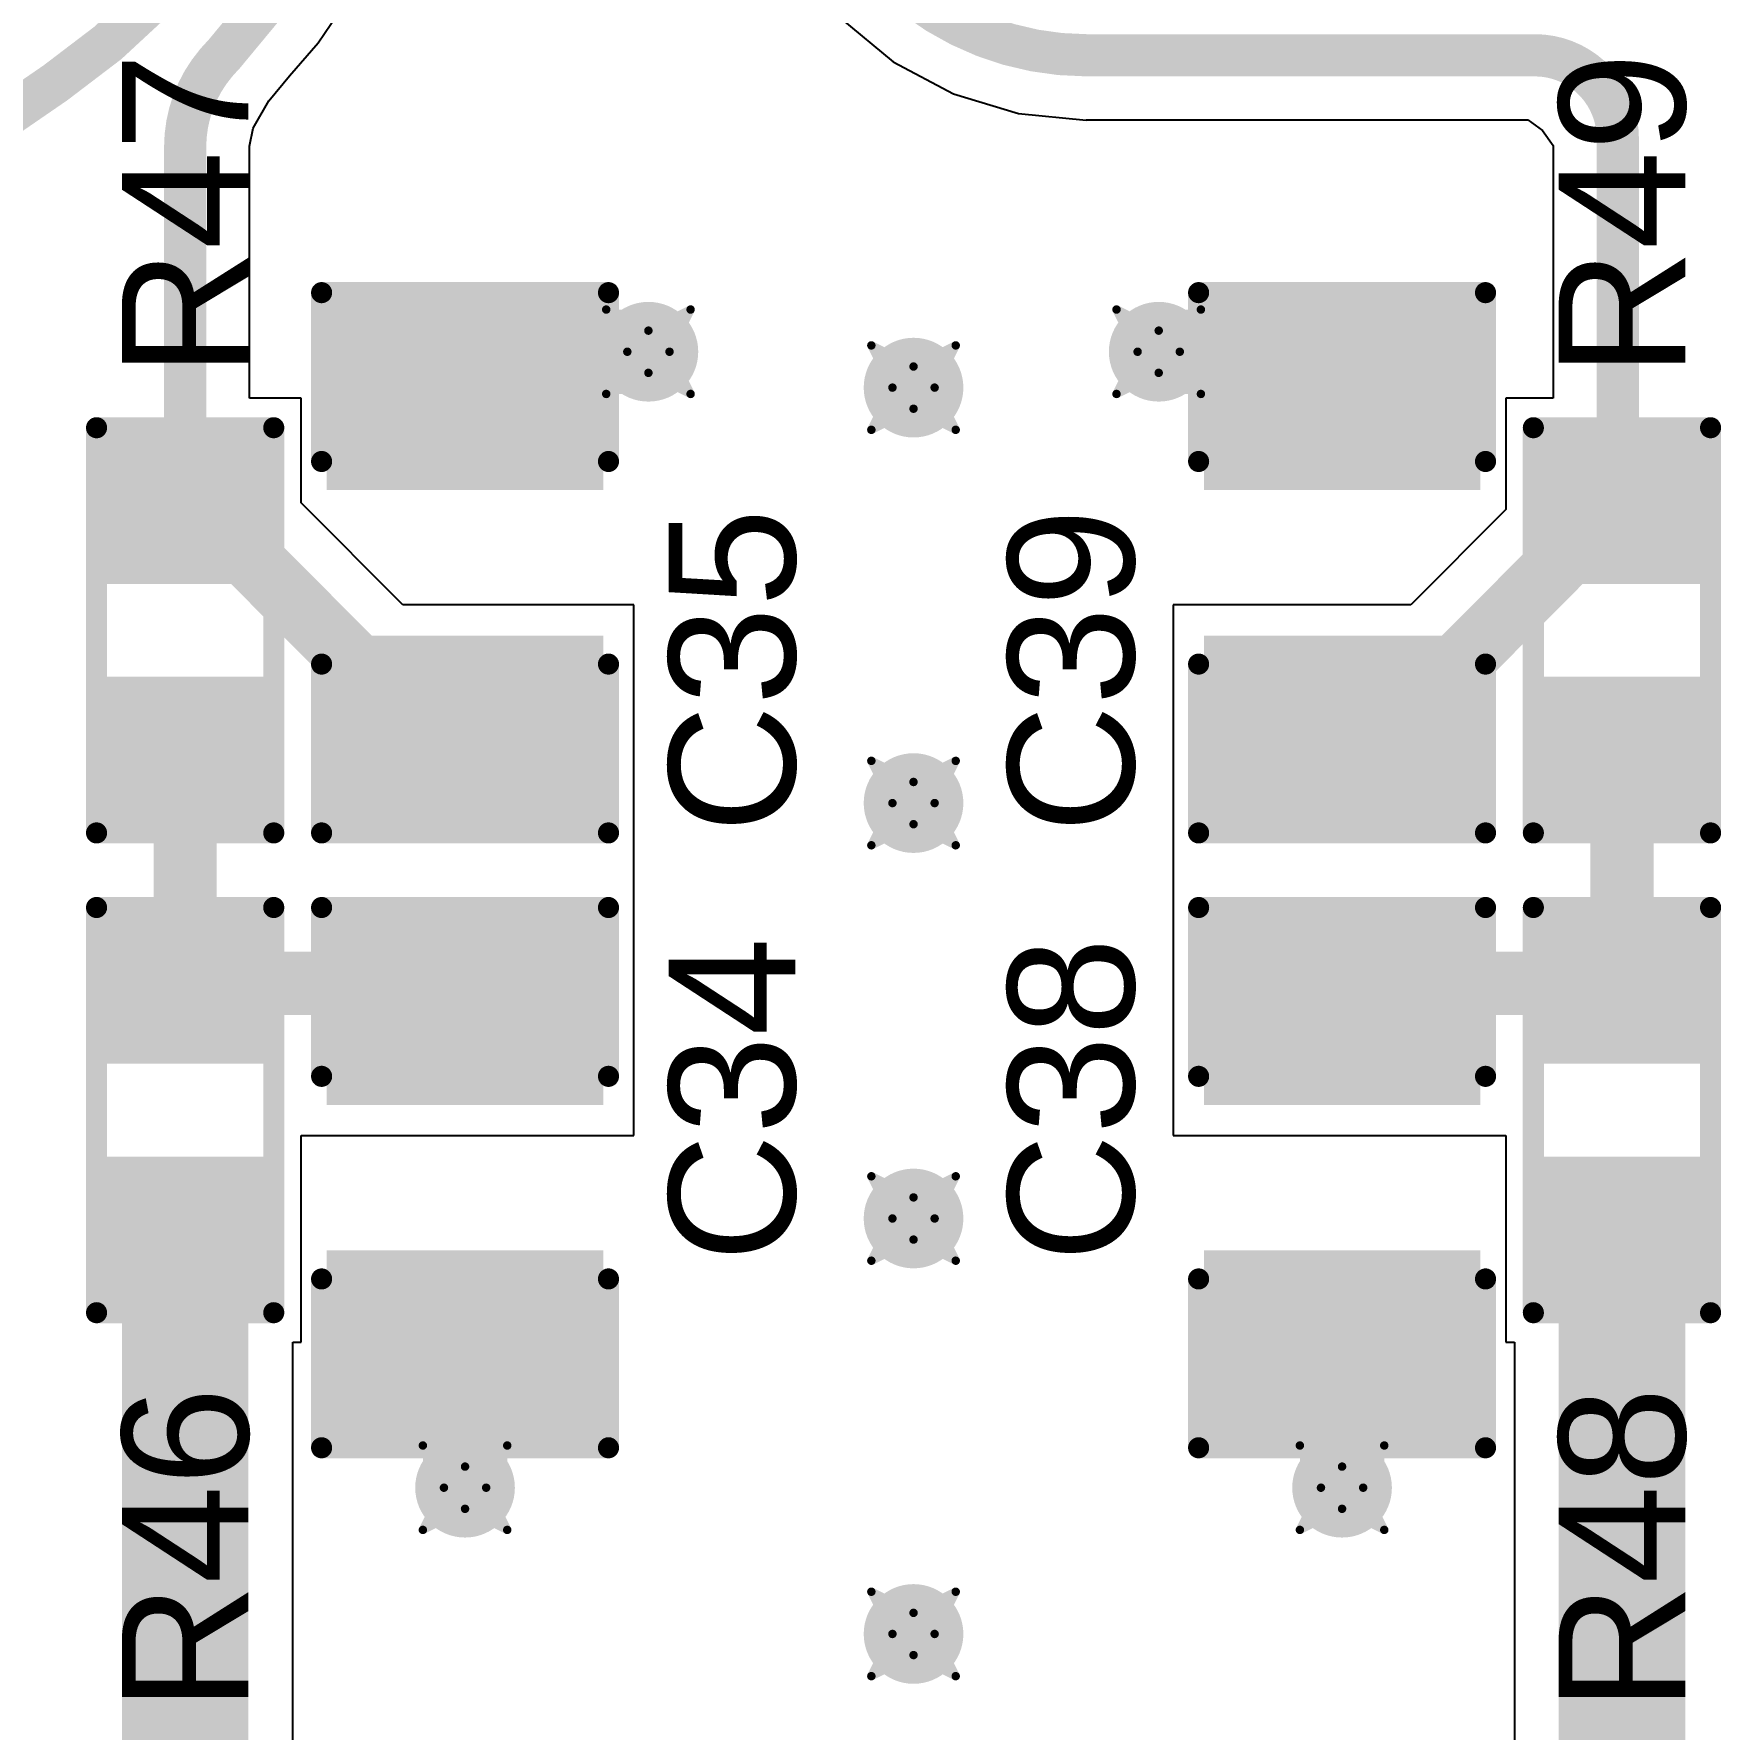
# Model space of a CAD drawing. Header units: inches. Extents: x -0.03 to 9.71, y 0.01 to 4.44.
# Drawn here: x 2.1592 to 2.5591, y 1.1192 to 1.5208 of the extents above; entities that cross this region are included whole.
import ezdxf

# ---------------------------------------------------------------- set-up
doc = ezdxf.new("R2010")
doc.units = ezdxf.units.IN
doc.header["$MEASUREMENT"] = 0
for name, color, linetype in [('Bottom Layer', 5, 'Continuous'), ('Drill Drawing', 1, 'Continuous'), ('Layer 1', 16, 'Continuous'), ('Layer 2', 76, 'Continuous'), ('Top Layer', 1, 'Continuous'), ('Top Overlay', 2, 'Continuous'), ('Top Paste', 8, 'Continuous'), ('Top Solder', 216, 'Continuous'), ('Via Holes', 16, 'Continuous')]:
    doc.layers.add(name, color=color, linetype=linetype)
doc.styles.add('Arial', font='', dxfattribs={"height": 0.2})
doc.styles.get('Arial').set_extended_font_data('Arial')

# ---------------------------------------------------------------- blocks, each defined once
blk = doc.blocks.new('R___0603_48')
at = {"layer": 'Top Layer'}
for points in [[(-0.015, 0.0175), (-0.015, -0.0175), (-0.045, -0.0175), (-0.045, 0.0175)], [(0.045, 0.0175), (0.045, -0.0175), (0.015, -0.0175), (0.015, 0.0175)]]:
    blk.add_hatch(color=1, dxfattribs=at).paths.add_polyline_path(points)
at = {"layer": 'Top Paste'}
for points in [[(-0.015, 0.0175), (-0.015, -0.0175), (-0.045, -0.0175), (-0.045, 0.0175)], [(0.045, 0.0175), (0.045, -0.0175), (0.015, -0.0175), (0.015, 0.0175)]]:
    blk.add_hatch(color=8, dxfattribs=at).paths.add_polyline_path(points)
at = {"layer": 'Top Solder'}
for points in [[(-0.011, 0.0215), (-0.011, -0.0215), (-0.049, -0.0215), (-0.049, 0.0215)], [(0.049, 0.0215), (0.049, -0.0215), (0.011, -0.0215), (0.011, 0.0215)]]:
    blk.add_hatch(color=216, dxfattribs=at).paths.add_polyline_path(points)
at = {"layer": 'Top Overlay', "const_width": 0.005}
for points in [[(-0.048, 0.021), (0.048, 0.021)], [(-0.048, 0.021), (-0.048, -0.021)], [(0.048, 0.021), (0.048, -0.021)], [(-0.048, -0.021), (0.048, -0.021)]]:
    blk.add_lwpolyline(points, dxfattribs=at)
at = {"layer": 'Top Overlay', "const_width": 0.0025}
for points in [[(-0.04925, 0.021, 1), (-0.04675, 0.021, 1)], [(-0.04925, 0.021, 1), (-0.04675, 0.021, 1)], [(0.04675, 0.021, 1), (0.04925, 0.021, 1)], [(0.04675, 0.021, 1), (0.04925, 0.021, 1)], [(-0.04925, -0.021, 1), (-0.04675, -0.021, 1)], [(-0.04925, -0.021, 1), (-0.04675, -0.021, 1)], [(0.04675, -0.021, 1), (0.04925, -0.021, 1)], [(0.04675, -0.021, 1), (0.04925, -0.021, 1)]]:
    blk.add_lwpolyline(points, format="xyb", close=True, dxfattribs=at)
blk = doc.blocks.new('R___0603_49')
at = {"layer": 'Top Layer'}
for points in [[(-0.015, 0.0175), (-0.015, -0.0175), (-0.045, -0.0175), (-0.045, 0.0175)], [(0.045, 0.0175), (0.045, -0.0175), (0.015, -0.0175), (0.015, 0.0175)]]:
    blk.add_hatch(color=1, dxfattribs=at).paths.add_polyline_path(points)
at = {"layer": 'Top Paste'}
for points in [[(-0.015, 0.0175), (-0.015, -0.0175), (-0.045, -0.0175), (-0.045, 0.0175)], [(0.045, 0.0175), (0.045, -0.0175), (0.015, -0.0175), (0.015, 0.0175)]]:
    blk.add_hatch(color=8, dxfattribs=at).paths.add_polyline_path(points)
at = {"layer": 'Top Solder'}
for points in [[(-0.011, 0.0215), (-0.011, -0.0215), (-0.049, -0.0215), (-0.049, 0.0215)], [(0.049, 0.0215), (0.049, -0.0215), (0.011, -0.0215), (0.011, 0.0215)]]:
    blk.add_hatch(color=216, dxfattribs=at).paths.add_polyline_path(points)
at = {"layer": 'Top Overlay', "const_width": 0.005}
for points in [[(-0.048, 0.021), (0.048, 0.021)], [(-0.048, 0.021), (-0.048, -0.021)], [(0.048, 0.021), (0.048, -0.021)], [(-0.048, -0.021), (0.048, -0.021)]]:
    blk.add_lwpolyline(points, dxfattribs=at)
at = {"layer": 'Top Overlay', "const_width": 0.0025}
for points in [[(-0.04925, 0.021, 1), (-0.04675, 0.021, 1)], [(-0.04925, 0.021, 1), (-0.04675, 0.021, 1)], [(0.04675, 0.021, 1), (0.04925, 0.021, 1)], [(0.04675, 0.021, 1), (0.04925, 0.021, 1)], [(-0.04925, -0.021, 1), (-0.04675, -0.021, 1)], [(-0.04925, -0.021, 1), (-0.04675, -0.021, 1)], [(0.04675, -0.021, 1), (0.04925, -0.021, 1)], [(0.04675, -0.021, 1), (0.04925, -0.021, 1)]]:
    blk.add_lwpolyline(points, format="xyb", close=True, dxfattribs=at)
blk = doc.blocks.new('R___0603_50')
at = {"layer": 'Top Layer'}
for points in [[(-0.015, 0.0175), (-0.015, -0.0175), (-0.045, -0.0175), (-0.045, 0.0175)], [(0.045, 0.0175), (0.045, -0.0175), (0.015, -0.0175), (0.015, 0.0175)]]:
    blk.add_hatch(color=1, dxfattribs=at).paths.add_polyline_path(points)
at = {"layer": 'Top Paste'}
for points in [[(-0.015, 0.0175), (-0.015, -0.0175), (-0.045, -0.0175), (-0.045, 0.0175)], [(0.045, 0.0175), (0.045, -0.0175), (0.015, -0.0175), (0.015, 0.0175)]]:
    blk.add_hatch(color=8, dxfattribs=at).paths.add_polyline_path(points)
at = {"layer": 'Top Solder'}
for points in [[(-0.011, 0.0215), (-0.011, -0.0215), (-0.049, -0.0215), (-0.049, 0.0215)], [(0.049, 0.0215), (0.049, -0.0215), (0.011, -0.0215), (0.011, 0.0215)]]:
    blk.add_hatch(color=216, dxfattribs=at).paths.add_polyline_path(points)
at = {"layer": 'Top Overlay', "const_width": 0.005}
for points in [[(-0.048, 0.021), (0.048, 0.021)], [(-0.048, 0.021), (-0.048, -0.021)], [(0.048, 0.021), (0.048, -0.021)], [(-0.048, -0.021), (0.048, -0.021)]]:
    blk.add_lwpolyline(points, dxfattribs=at)
at = {"layer": 'Top Overlay', "const_width": 0.0025}
for points in [[(-0.04925, 0.021, 1), (-0.04675, 0.021, 1)], [(-0.04925, 0.021, 1), (-0.04675, 0.021, 1)], [(0.04675, 0.021, 1), (0.04925, 0.021, 1)], [(0.04675, 0.021, 1), (0.04925, 0.021, 1)], [(-0.04925, -0.021, 1), (-0.04675, -0.021, 1)], [(-0.04925, -0.021, 1), (-0.04675, -0.021, 1)], [(0.04675, -0.021, 1), (0.04925, -0.021, 1)], [(0.04675, -0.021, 1), (0.04925, -0.021, 1)]]:
    blk.add_lwpolyline(points, format="xyb", close=True, dxfattribs=at)
blk = doc.blocks.new('R___0603_51')
at = {"layer": 'Top Layer'}
for points in [[(-0.015, 0.0175), (-0.015, -0.0175), (-0.045, -0.0175), (-0.045, 0.0175)], [(0.045, 0.0175), (0.045, -0.0175), (0.015, -0.0175), (0.015, 0.0175)]]:
    blk.add_hatch(color=1, dxfattribs=at).paths.add_polyline_path(points)
at = {"layer": 'Top Paste'}
for points in [[(-0.015, 0.0175), (-0.015, -0.0175), (-0.045, -0.0175), (-0.045, 0.0175)], [(0.045, 0.0175), (0.045, -0.0175), (0.015, -0.0175), (0.015, 0.0175)]]:
    blk.add_hatch(color=8, dxfattribs=at).paths.add_polyline_path(points)
at = {"layer": 'Top Solder'}
for points in [[(-0.011, 0.0215), (-0.011, -0.0215), (-0.049, -0.0215), (-0.049, 0.0215)], [(0.049, 0.0215), (0.049, -0.0215), (0.011, -0.0215), (0.011, 0.0215)]]:
    blk.add_hatch(color=216, dxfattribs=at).paths.add_polyline_path(points)
at = {"layer": 'Top Overlay', "const_width": 0.005}
for points in [[(-0.048, 0.021), (0.048, 0.021)], [(-0.048, 0.021), (-0.048, -0.021)], [(0.048, 0.021), (0.048, -0.021)], [(-0.048, -0.021), (0.048, -0.021)]]:
    blk.add_lwpolyline(points, dxfattribs=at)
at = {"layer": 'Top Overlay', "const_width": 0.0025}
for points in [[(-0.04925, 0.021, 1), (-0.04675, 0.021, 1)], [(-0.04925, 0.021, 1), (-0.04675, 0.021, 1)], [(0.04675, 0.021, 1), (0.04925, 0.021, 1)], [(0.04675, 0.021, 1), (0.04925, 0.021, 1)], [(-0.04925, -0.021, 1), (-0.04675, -0.021, 1)], [(-0.04925, -0.021, 1), (-0.04675, -0.021, 1)], [(0.04675, -0.021, 1), (0.04925, -0.021, 1)], [(0.04675, -0.021, 1), (0.04925, -0.021, 1)]]:
    blk.add_lwpolyline(points, format="xyb", close=True, dxfattribs=at)
blk = doc.blocks.new('C___0805_159')
at = {"layer": 'Top Layer'}
for points in [[(-0.06, 0.03), (-0.02, 0.03), (-0.02, -0.03), (-0.06, -0.03)], [(0.02, 0.03), (0.06, 0.03), (0.06, -0.03), (0.02, -0.03)]]:
    blk.add_hatch(color=1, dxfattribs=at).paths.add_polyline_path(points)
at = {"layer": 'Top Paste'}
for points in [[(-0.06, 0.03), (-0.02, 0.03), (-0.02, -0.03), (-0.06, -0.03)], [(0.02, 0.03), (0.06, 0.03), (0.06, -0.03), (0.02, -0.03)]]:
    blk.add_hatch(color=8, dxfattribs=at).paths.add_polyline_path(points)
at = {"layer": 'Top Solder'}
for points in [[(-0.06276, 0.03276), (-0.01724, 0.03276), (-0.01724, -0.03276), (-0.06276, -0.03276)], [(0.01724, 0.03276), (0.06276, 0.03276), (0.06276, -0.03276), (0.01724, -0.03276)]]:
    blk.add_hatch(color=216, dxfattribs=at).paths.add_polyline_path(points)
at = {"layer": 'Top Overlay', "const_width": 0.005}
for points in [[(-0.064, -0.034), (-0.064, 0.034)], [(-0.024, 0.034), (-0.064, 0.034)], [(0.064, 0.034), (0.024, 0.034)], [(0.064, -0.034), (0.064, 0.034)], [(-0.024, -0.034), (-0.064, -0.034)], [(0.064, -0.034), (0.024, -0.034)]]:
    blk.add_lwpolyline(points, dxfattribs=at)
at = {"layer": 'Top Overlay', "const_width": 0.0025}
for points in [[(-0.06525, 0.034, 1), (-0.06275, 0.034, 1)], [(-0.06525, 0.034, 1), (-0.06275, 0.034, 1)], [(-0.02525, 0.034, 1), (-0.02275, 0.034, 1)], [(0.02275, 0.034, 1), (0.02525, 0.034, 1)], [(0.06275, 0.034, 1), (0.06525, 0.034, 1)], [(0.06275, 0.034, 1), (0.06525, 0.034, 1)], [(-0.06525, -0.034, 1), (-0.06275, -0.034, 1)], [(-0.06525, -0.034, 1), (-0.06275, -0.034, 1)], [(-0.02525, -0.034, 1), (-0.02275, -0.034, 1)], [(0.02275, -0.034, 1), (0.02525, -0.034, 1)], [(0.06275, -0.034, 1), (0.06525, -0.034, 1)], [(0.06275, -0.034, 1), (0.06525, -0.034, 1)]]:
    blk.add_lwpolyline(points, format="xyb", close=True, dxfattribs=at)
blk = doc.blocks.new('C___0805_160')
at = {"layer": 'Top Layer'}
for points in [[(-0.06, 0.03), (-0.02, 0.03), (-0.02, -0.03), (-0.06, -0.03)], [(0.02, 0.03), (0.06, 0.03), (0.06, -0.03), (0.02, -0.03)]]:
    blk.add_hatch(color=1, dxfattribs=at).paths.add_polyline_path(points)
at = {"layer": 'Top Paste'}
for points in [[(-0.06, 0.03), (-0.02, 0.03), (-0.02, -0.03), (-0.06, -0.03)], [(0.02, 0.03), (0.06, 0.03), (0.06, -0.03), (0.02, -0.03)]]:
    blk.add_hatch(color=8, dxfattribs=at).paths.add_polyline_path(points)
at = {"layer": 'Top Solder'}
for points in [[(-0.06276, 0.03276), (-0.01724, 0.03276), (-0.01724, -0.03276), (-0.06276, -0.03276)], [(0.01724, 0.03276), (0.06276, 0.03276), (0.06276, -0.03276), (0.01724, -0.03276)]]:
    blk.add_hatch(color=216, dxfattribs=at).paths.add_polyline_path(points)
at = {"layer": 'Top Overlay', "const_width": 0.005}
for points in [[(-0.064, 0.034), (-0.064, -0.034)], [(-0.064, 0.034), (-0.024, 0.034)], [(0.024, 0.034), (0.064, 0.034)], [(0.064, 0.034), (0.064, -0.034)], [(-0.064, -0.034), (-0.024, -0.034)], [(0.024, -0.034), (0.064, -0.034)]]:
    blk.add_lwpolyline(points, dxfattribs=at)
at = {"layer": 'Top Overlay', "const_width": 0.0025}
for points in [[(-0.06525, 0.034, 1), (-0.06275, 0.034, 1)], [(-0.06525, 0.034, 1), (-0.06275, 0.034, 1)], [(-0.02525, 0.034, 1), (-0.02275, 0.034, 1)], [(0.02275, 0.034, 1), (0.02525, 0.034, 1)], [(0.06275, 0.034, 1), (0.06525, 0.034, 1)], [(0.06275, 0.034, 1), (0.06525, 0.034, 1)], [(-0.06525, -0.034, 1), (-0.06275, -0.034, 1)], [(-0.06525, -0.034, 1), (-0.06275, -0.034, 1)], [(-0.02525, -0.034, 1), (-0.02275, -0.034, 1)], [(0.02275, -0.034, 1), (0.02525, -0.034, 1)], [(0.06275, -0.034, 1), (0.06525, -0.034, 1)], [(0.06275, -0.034, 1), (0.06525, -0.034, 1)]]:
    blk.add_lwpolyline(points, format="xyb", close=True, dxfattribs=at)
blk = doc.blocks.new('C___0805_163')
at = {"layer": 'Top Layer'}
for points in [[(-0.06, 0.03), (-0.02, 0.03), (-0.02, -0.03), (-0.06, -0.03)], [(0.02, 0.03), (0.06, 0.03), (0.06, -0.03), (0.02, -0.03)]]:
    blk.add_hatch(color=1, dxfattribs=at).paths.add_polyline_path(points)
at = {"layer": 'Top Paste'}
for points in [[(-0.06, 0.03), (-0.02, 0.03), (-0.02, -0.03), (-0.06, -0.03)], [(0.02, 0.03), (0.06, 0.03), (0.06, -0.03), (0.02, -0.03)]]:
    blk.add_hatch(color=8, dxfattribs=at).paths.add_polyline_path(points)
at = {"layer": 'Top Solder'}
for points in [[(-0.06276, 0.03276), (-0.01724, 0.03276), (-0.01724, -0.03276), (-0.06276, -0.03276)], [(0.01724, 0.03276), (0.06276, 0.03276), (0.06276, -0.03276), (0.01724, -0.03276)]]:
    blk.add_hatch(color=216, dxfattribs=at).paths.add_polyline_path(points)
at = {"layer": 'Top Overlay', "const_width": 0.005}
for points in [[(-0.064, 0.034), (-0.064, -0.034)], [(-0.064, 0.034), (-0.024, 0.034)], [(0.024, 0.034), (0.064, 0.034)], [(0.064, 0.034), (0.064, -0.034)], [(-0.064, -0.034), (-0.024, -0.034)], [(0.024, -0.034), (0.064, -0.034)]]:
    blk.add_lwpolyline(points, dxfattribs=at)
at = {"layer": 'Top Overlay', "const_width": 0.0025}
for points in [[(-0.06525, 0.034, 1), (-0.06275, 0.034, 1)], [(-0.06525, 0.034, 1), (-0.06275, 0.034, 1)], [(-0.02525, 0.034, 1), (-0.02275, 0.034, 1)], [(0.02275, 0.034, 1), (0.02525, 0.034, 1)], [(0.06275, 0.034, 1), (0.06525, 0.034, 1)], [(0.06275, 0.034, 1), (0.06525, 0.034, 1)], [(-0.06525, -0.034, 1), (-0.06275, -0.034, 1)], [(-0.06525, -0.034, 1), (-0.06275, -0.034, 1)], [(-0.02525, -0.034, 1), (-0.02275, -0.034, 1)], [(0.02275, -0.034, 1), (0.02525, -0.034, 1)], [(0.06275, -0.034, 1), (0.06525, -0.034, 1)], [(0.06275, -0.034, 1), (0.06525, -0.034, 1)]]:
    blk.add_lwpolyline(points, format="xyb", close=True, dxfattribs=at)
blk = doc.blocks.new('C___0805_164')
at = {"layer": 'Top Layer'}
for points in [[(-0.06, 0.03), (-0.02, 0.03), (-0.02, -0.03), (-0.06, -0.03)], [(0.02, 0.03), (0.06, 0.03), (0.06, -0.03), (0.02, -0.03)]]:
    blk.add_hatch(color=1, dxfattribs=at).paths.add_polyline_path(points)
at = {"layer": 'Top Paste'}
for points in [[(-0.06, 0.03), (-0.02, 0.03), (-0.02, -0.03), (-0.06, -0.03)], [(0.02, 0.03), (0.06, 0.03), (0.06, -0.03), (0.02, -0.03)]]:
    blk.add_hatch(color=8, dxfattribs=at).paths.add_polyline_path(points)
at = {"layer": 'Top Solder'}
for points in [[(-0.06276, 0.03276), (-0.01724, 0.03276), (-0.01724, -0.03276), (-0.06276, -0.03276)], [(0.01724, 0.03276), (0.06276, 0.03276), (0.06276, -0.03276), (0.01724, -0.03276)]]:
    blk.add_hatch(color=216, dxfattribs=at).paths.add_polyline_path(points)
at = {"layer": 'Top Overlay', "const_width": 0.005}
for points in [[(-0.064, -0.034), (-0.064, 0.034)], [(-0.024, 0.034), (-0.064, 0.034)], [(0.064, 0.034), (0.024, 0.034)], [(0.064, -0.034), (0.064, 0.034)], [(-0.024, -0.034), (-0.064, -0.034)], [(0.064, -0.034), (0.024, -0.034)]]:
    blk.add_lwpolyline(points, dxfattribs=at)
at = {"layer": 'Top Overlay', "const_width": 0.0025}
for points in [[(-0.06525, 0.034, 1), (-0.06275, 0.034, 1)], [(-0.06525, 0.034, 1), (-0.06275, 0.034, 1)], [(-0.02525, 0.034, 1), (-0.02275, 0.034, 1)], [(0.02275, 0.034, 1), (0.02525, 0.034, 1)], [(0.06275, 0.034, 1), (0.06525, 0.034, 1)], [(0.06275, 0.034, 1), (0.06525, 0.034, 1)], [(-0.06525, -0.034, 1), (-0.06275, -0.034, 1)], [(-0.06525, -0.034, 1), (-0.06275, -0.034, 1)], [(-0.02525, -0.034, 1), (-0.02275, -0.034, 1)], [(0.02275, -0.034, 1), (0.02525, -0.034, 1)], [(0.06275, -0.034, 1), (0.06525, -0.034, 1)], [(0.06275, -0.034, 1), (0.06525, -0.034, 1)]]:
    blk.add_lwpolyline(points, format="xyb", close=True, dxfattribs=at)

msp = doc.modelspace()

# ---------------------------------------------------------------- hatches: boundary and pattern name
at = {"layer": 'Bottom Layer'}
h = msp.add_hatch(color=5, dxfattribs=at)
edge = h.paths.add_edge_path()
edge.add_arc((2.30488, 1.44551), 0.01181, 0, 360)
h = msp.add_hatch(color=5, dxfattribs=at)
edge = h.paths.add_edge_path()
edge.add_arc((2.42583, 1.44551), 0.01181, 0, 360)
h = msp.add_hatch(color=5, dxfattribs=at)
edge = h.paths.add_edge_path()
edge.add_arc((2.36772, 1.43701), 0.01181, 0, 360)
h = msp.add_hatch(color=5, dxfattribs=at)
edge = h.paths.add_edge_path()
edge.add_arc((2.36772, 1.33858), 0.01181, 0, 360)
h = msp.add_hatch(color=5, dxfattribs=at)
edge = h.paths.add_edge_path()
edge.add_arc((2.36772, 1.24016), 0.01181, 0, 360)
h = msp.add_hatch(color=5, dxfattribs=at)
edge = h.paths.add_edge_path()
edge.add_arc((2.26142, 1.17638), 0.01181, 0, 360)
h = msp.add_hatch(color=5, dxfattribs=at)
edge = h.paths.add_edge_path()
edge.add_arc((2.46929, 1.17638), 0.01181, 0, 360)
h = msp.add_hatch(color=5, dxfattribs=at)
edge = h.paths.add_edge_path()
edge.add_arc((2.36772, 1.14173), 0.01181, 0, 360)
at = {"layer": 'Layer 1'}
h = msp.add_hatch(color=16, dxfattribs=at)
edge = h.paths.add_edge_path()
edge.add_arc((2.30488, 1.44551), 0.01181, 0, 360)
h = msp.add_hatch(color=16, dxfattribs=at)
edge = h.paths.add_edge_path()
edge.add_arc((2.42583, 1.44551), 0.01181, 0, 360)
h = msp.add_hatch(color=16, dxfattribs=at)
edge = h.paths.add_edge_path()
edge.add_arc((2.36772, 1.43701), 0.01181, 0, 360)
h = msp.add_hatch(color=16, dxfattribs=at)
edge = h.paths.add_edge_path()
edge.add_arc((2.36772, 1.33858), 0.01181, 0, 360)
h = msp.add_hatch(color=16, dxfattribs=at)
edge = h.paths.add_edge_path()
edge.add_arc((2.36772, 1.24016), 0.01181, 0, 360)
h = msp.add_hatch(color=16, dxfattribs=at)
edge = h.paths.add_edge_path()
edge.add_arc((2.26142, 1.17638), 0.01181, 0, 360)
h = msp.add_hatch(color=16, dxfattribs=at)
edge = h.paths.add_edge_path()
edge.add_arc((2.46929, 1.17638), 0.01181, 0, 360)
h = msp.add_hatch(color=16, dxfattribs=at)
edge = h.paths.add_edge_path()
edge.add_arc((2.36772, 1.14173), 0.01181, 0, 360)
at = {"layer": 'Layer 2'}
h = msp.add_hatch(color=76, dxfattribs=at)
edge = h.paths.add_edge_path()
edge.add_arc((2.30488, 1.44551), 0.01181, 0, 360)
h = msp.add_hatch(color=76, dxfattribs=at)
edge = h.paths.add_edge_path()
edge.add_arc((2.42583, 1.44551), 0.01181, 0, 360)
h = msp.add_hatch(color=76, dxfattribs=at)
edge = h.paths.add_edge_path()
edge.add_arc((2.36772, 1.43701), 0.01181, 0, 360)
h = msp.add_hatch(color=76, dxfattribs=at)
edge = h.paths.add_edge_path()
edge.add_arc((2.36772, 1.33858), 0.01181, 0, 360)
h = msp.add_hatch(color=76, dxfattribs=at)
edge = h.paths.add_edge_path()
edge.add_arc((2.36772, 1.24016), 0.01181, 0, 360)
h = msp.add_hatch(color=76, dxfattribs=at)
edge = h.paths.add_edge_path()
edge.add_arc((2.26142, 1.17638), 0.01181, 0, 360)
h = msp.add_hatch(color=76, dxfattribs=at)
edge = h.paths.add_edge_path()
edge.add_arc((2.46929, 1.17638), 0.01181, 0, 360)
h = msp.add_hatch(color=76, dxfattribs=at)
edge = h.paths.add_edge_path()
edge.add_arc((2.36772, 1.14173), 0.01181, 0, 360)
at = {"layer": 'Top Layer'}
h = msp.add_hatch(color=1, dxfattribs=at)
edge = h.paths.add_edge_path()
edge.add_arc((2.30488, 1.44551), 0.01181, 0, 360)
h = msp.add_hatch(color=1, dxfattribs=at)
edge = h.paths.add_edge_path()
edge.add_arc((2.42583, 1.44551), 0.01181, 0, 360)
h = msp.add_hatch(color=1, dxfattribs=at)
edge = h.paths.add_edge_path()
edge.add_arc((2.36772, 1.43701), 0.01181, 0, 360)
h = msp.add_hatch(color=1, dxfattribs=at)
edge = h.paths.add_edge_path()
edge.add_arc((2.36772, 1.33858), 0.01181, 0, 360)
h = msp.add_hatch(color=1, dxfattribs=at)
edge = h.paths.add_edge_path()
edge.add_arc((2.36772, 1.24016), 0.01181, 0, 360)
h = msp.add_hatch(color=1, dxfattribs=at)
edge = h.paths.add_edge_path()
edge.add_arc((2.26142, 1.17638), 0.01181, 0, 360)
h = msp.add_hatch(color=1, dxfattribs=at)
edge = h.paths.add_edge_path()
edge.add_arc((2.46929, 1.17638), 0.01181, 0, 360)
h = msp.add_hatch(color=1, dxfattribs=at)
edge = h.paths.add_edge_path()
edge.add_arc((2.36772, 1.14173), 0.01181, 0, 360)
at = {"layer": 'Via Holes'}
h = msp.add_hatch(color=7, dxfattribs=at)
edge = h.paths.add_edge_path()
edge.add_arc((2.30488, 1.44551), 0.00591, 0, 360)
h = msp.add_hatch(color=7, dxfattribs=at)
edge = h.paths.add_edge_path()
edge.add_arc((2.42583, 1.44551), 0.00591, 0, 360)
h = msp.add_hatch(color=7, dxfattribs=at)
edge = h.paths.add_edge_path()
edge.add_arc((2.36772, 1.43701), 0.00591, 0, 360)
h = msp.add_hatch(color=7, dxfattribs=at)
edge = h.paths.add_edge_path()
edge.add_arc((2.36772, 1.33858), 0.00591, 0, 360)
h = msp.add_hatch(color=7, dxfattribs=at)
edge = h.paths.add_edge_path()
edge.add_arc((2.36772, 1.24016), 0.00591, 0, 360)
h = msp.add_hatch(color=7, dxfattribs=at)
edge = h.paths.add_edge_path()
edge.add_arc((2.26142, 1.17638), 0.00591, 0, 360)
h = msp.add_hatch(color=7, dxfattribs=at)
edge = h.paths.add_edge_path()
edge.add_arc((2.46929, 1.17638), 0.00591, 0, 360)
h = msp.add_hatch(color=7, dxfattribs=at)
edge = h.paths.add_edge_path()
edge.add_arc((2.36772, 1.14173), 0.00591, 0, 360)

# ---------------------------------------------------------------- linework, layer by layer
at = {"layer": 'Drill Drawing', "const_width": 0.002}
for points in [[(2.29488, 1.45551), (2.30488, 1.45051)], [(2.29488, 1.45551), (2.29988, 1.44551)], [(2.30488, 1.45051), (2.31488, 1.45551)], [(2.30988, 1.44551), (2.31488, 1.45551)], [(2.41583, 1.45551), (2.42583, 1.45051)], [(2.41583, 1.45551), (2.42083, 1.44551)], [(2.42583, 1.45051), (2.43583, 1.45551)], [(2.43083, 1.44551), (2.43583, 1.45551)], [(2.29488, 1.43551), (2.29988, 1.44551)], [(2.30988, 1.44551), (2.31488, 1.43551)], [(2.35772, 1.44701), (2.36772, 1.44201)], [(2.35772, 1.44701), (2.36272, 1.43701)], [(2.36772, 1.44201), (2.37772, 1.44701)], [(2.37272, 1.43701), (2.37772, 1.44701)], [(2.41583, 1.43551), (2.42083, 1.44551)], [(2.43083, 1.44551), (2.43583, 1.43551)], [(2.29488, 1.43551), (2.30488, 1.44051)], [(2.30488, 1.44051), (2.31488, 1.43551)], [(2.35772, 1.42701), (2.36272, 1.43701)], [(2.37272, 1.43701), (2.37772, 1.42701)], [(2.41583, 1.43551), (2.42583, 1.44051)], [(2.42583, 1.44051), (2.43583, 1.43551)], [(2.35772, 1.42701), (2.36772, 1.43201)], [(2.36772, 1.43201), (2.37772, 1.42701)], [(2.35772, 1.34858), (2.36772, 1.34358)], [(2.35772, 1.34858), (2.36272, 1.33858)], [(2.36772, 1.34358), (2.37772, 1.34858)], [(2.37272, 1.33858), (2.37772, 1.34858)], [(2.35772, 1.32858), (2.36272, 1.33858)], [(2.37272, 1.33858), (2.37772, 1.32858)], [(2.35772, 1.32858), (2.36772, 1.33358)], [(2.36772, 1.33358), (2.37772, 1.32858)], [(2.35772, 1.25016), (2.36772, 1.24516)], [(2.35772, 1.25016), (2.36272, 1.24016)], [(2.36772, 1.24516), (2.37772, 1.25016)], [(2.37272, 1.24016), (2.37772, 1.25016)], [(2.35772, 1.23016), (2.36272, 1.24016)], [(2.37272, 1.24016), (2.37772, 1.23016)], [(2.35772, 1.23016), (2.36772, 1.23516)], [(2.36772, 1.23516), (2.37772, 1.23016)], [(2.25142, 1.18638), (2.26142, 1.18138)], [(2.25142, 1.18638), (2.25642, 1.17638)], [(2.26142, 1.18138), (2.27142, 1.18638)], [(2.26642, 1.17638), (2.27142, 1.18638)], [(2.45929, 1.18638), (2.46929, 1.18138)], [(2.45929, 1.18638), (2.46429, 1.17638)], [(2.46929, 1.18138), (2.47929, 1.18638)], [(2.47429, 1.17638), (2.47929, 1.18638)], [(2.25142, 1.16638), (2.25642, 1.17638)], [(2.26642, 1.17638), (2.27142, 1.16638)], [(2.45929, 1.16638), (2.46429, 1.17638)], [(2.47429, 1.17638), (2.47929, 1.16638)], [(2.25142, 1.16638), (2.26142, 1.17138)], [(2.26142, 1.17138), (2.27142, 1.16638)], [(2.45929, 1.16638), (2.46929, 1.17138)], [(2.46929, 1.17138), (2.47929, 1.16638)], [(2.35772, 1.15173), (2.36772, 1.14673)], [(2.35772, 1.15173), (2.36272, 1.14173)], [(2.36772, 1.14673), (2.37772, 1.15173)], [(2.37272, 1.14173), (2.37772, 1.15173)], [(2.35772, 1.13173), (2.36272, 1.14173)], [(2.37272, 1.14173), (2.37772, 1.13173)], [(2.35772, 1.13173), (2.36772, 1.13673)], [(2.36772, 1.13673), (2.37772, 1.13173)]]:
    msp.add_lwpolyline(points, dxfattribs=at)
at = {"layer": 'Drill Drawing', "const_width": 0.001}
for points in [[(2.29438, 1.45551, 1), (2.29538, 1.45551, 1)], [(2.29438, 1.45551, 1), (2.29538, 1.45551, 1)], [(2.31438, 1.45551, 1), (2.31538, 1.45551, 1)], [(2.31438, 1.45551, 1), (2.31538, 1.45551, 1)], [(2.41533, 1.45551, 1), (2.41633, 1.45551, 1)], [(2.41533, 1.45551, 1), (2.41633, 1.45551, 1)], [(2.43533, 1.45551, 1), (2.43633, 1.45551, 1)], [(2.43533, 1.45551, 1), (2.43633, 1.45551, 1)], [(2.30438, 1.45051, 1), (2.30538, 1.45051, 1)], [(2.30438, 1.45051, 1), (2.30538, 1.45051, 1)], [(2.42533, 1.45051, 1), (2.42633, 1.45051, 1)], [(2.42533, 1.45051, 1), (2.42633, 1.45051, 1)], [(2.29938, 1.44551, 1), (2.30038, 1.44551, 1)], [(2.29938, 1.44551, 1), (2.30038, 1.44551, 1)], [(2.30938, 1.44551, 1), (2.31038, 1.44551, 1)], [(2.30938, 1.44551, 1), (2.31038, 1.44551, 1)], [(2.35722, 1.44701, 1), (2.35822, 1.44701, 1)], [(2.35722, 1.44701, 1), (2.35822, 1.44701, 1)], [(2.37722, 1.44701, 1), (2.37822, 1.44701, 1)], [(2.37722, 1.44701, 1), (2.37822, 1.44701, 1)], [(2.42033, 1.44551, 1), (2.42133, 1.44551, 1)], [(2.42033, 1.44551, 1), (2.42133, 1.44551, 1)], [(2.43033, 1.44551, 1), (2.43133, 1.44551, 1)], [(2.43033, 1.44551, 1), (2.43133, 1.44551, 1)], [(2.36722, 1.44201, 1), (2.36822, 1.44201, 1)], [(2.36722, 1.44201, 1), (2.36822, 1.44201, 1)], [(2.30438, 1.44051, 1), (2.30538, 1.44051, 1)], [(2.30438, 1.44051, 1), (2.30538, 1.44051, 1)], [(2.36222, 1.43701, 1), (2.36322, 1.43701, 1)], [(2.36222, 1.43701, 1), (2.36322, 1.43701, 1)], [(2.37222, 1.43701, 1), (2.37322, 1.43701, 1)], [(2.37222, 1.43701, 1), (2.37322, 1.43701, 1)], [(2.42533, 1.44051, 1), (2.42633, 1.44051, 1)], [(2.42533, 1.44051, 1), (2.42633, 1.44051, 1)], [(2.29438, 1.43551, 1), (2.29538, 1.43551, 1)], [(2.29438, 1.43551, 1), (2.29538, 1.43551, 1)], [(2.31438, 1.43551, 1), (2.31538, 1.43551, 1)], [(2.31438, 1.43551, 1), (2.31538, 1.43551, 1)], [(2.41533, 1.43551, 1), (2.41633, 1.43551, 1)], [(2.41533, 1.43551, 1), (2.41633, 1.43551, 1)], [(2.43533, 1.43551, 1), (2.43633, 1.43551, 1)], [(2.43533, 1.43551, 1), (2.43633, 1.43551, 1)], [(2.36722, 1.43201, 1), (2.36822, 1.43201, 1)], [(2.36722, 1.43201, 1), (2.36822, 1.43201, 1)], [(2.35722, 1.42701, 1), (2.35822, 1.42701, 1)], [(2.35722, 1.42701, 1), (2.35822, 1.42701, 1)], [(2.37722, 1.42701, 1), (2.37822, 1.42701, 1)], [(2.37722, 1.42701, 1), (2.37822, 1.42701, 1)], [(2.35722, 1.34858, 1), (2.35822, 1.34858, 1)], [(2.35722, 1.34858, 1), (2.35822, 1.34858, 1)], [(2.37722, 1.34858, 1), (2.37822, 1.34858, 1)], [(2.37722, 1.34858, 1), (2.37822, 1.34858, 1)], [(2.36722, 1.34358, 1), (2.36822, 1.34358, 1)], [(2.36722, 1.34358, 1), (2.36822, 1.34358, 1)], [(2.36222, 1.33858, 1), (2.36322, 1.33858, 1)], [(2.36222, 1.33858, 1), (2.36322, 1.33858, 1)], [(2.37222, 1.33858, 1), (2.37322, 1.33858, 1)], [(2.37222, 1.33858, 1), (2.37322, 1.33858, 1)], [(2.36722, 1.33358, 1), (2.36822, 1.33358, 1)], [(2.36722, 1.33358, 1), (2.36822, 1.33358, 1)], [(2.35722, 1.32858, 1), (2.35822, 1.32858, 1)], [(2.35722, 1.32858, 1), (2.35822, 1.32858, 1)], [(2.37722, 1.32858, 1), (2.37822, 1.32858, 1)], [(2.37722, 1.32858, 1), (2.37822, 1.32858, 1)], [(2.35722, 1.25016, 1), (2.35822, 1.25016, 1)], [(2.35722, 1.25016, 1), (2.35822, 1.25016, 1)], [(2.37722, 1.25016, 1), (2.37822, 1.25016, 1)], [(2.37722, 1.25016, 1), (2.37822, 1.25016, 1)], [(2.36722, 1.24516, 1), (2.36822, 1.24516, 1)], [(2.36722, 1.24516, 1), (2.36822, 1.24516, 1)], [(2.36222, 1.24016, 1), (2.36322, 1.24016, 1)], [(2.36222, 1.24016, 1), (2.36322, 1.24016, 1)], [(2.37222, 1.24016, 1), (2.37322, 1.24016, 1)], [(2.37222, 1.24016, 1), (2.37322, 1.24016, 1)], [(2.36722, 1.23516, 1), (2.36822, 1.23516, 1)], [(2.36722, 1.23516, 1), (2.36822, 1.23516, 1)], [(2.35722, 1.23016, 1), (2.35822, 1.23016, 1)], [(2.35722, 1.23016, 1), (2.35822, 1.23016, 1)], [(2.37722, 1.23016, 1), (2.37822, 1.23016, 1)], [(2.37722, 1.23016, 1), (2.37822, 1.23016, 1)], [(2.25092, 1.18638, 1), (2.25192, 1.18638, 1)], [(2.25092, 1.18638, 1), (2.25192, 1.18638, 1)], [(2.27092, 1.18638, 1), (2.27192, 1.18638, 1)], [(2.27092, 1.18638, 1), (2.27192, 1.18638, 1)], [(2.45879, 1.18638, 1), (2.45979, 1.18638, 1)], [(2.45879, 1.18638, 1), (2.45979, 1.18638, 1)], [(2.47879, 1.18638, 1), (2.47979, 1.18638, 1)], [(2.47879, 1.18638, 1), (2.47979, 1.18638, 1)], [(2.26092, 1.18138, 1), (2.26192, 1.18138, 1)], [(2.26092, 1.18138, 1), (2.26192, 1.18138, 1)], [(2.46879, 1.18138, 1), (2.46979, 1.18138, 1)], [(2.46879, 1.18138, 1), (2.46979, 1.18138, 1)], [(2.25592, 1.17638, 1), (2.25692, 1.17638, 1)], [(2.25592, 1.17638, 1), (2.25692, 1.17638, 1)], [(2.26592, 1.17638, 1), (2.26692, 1.17638, 1)], [(2.26592, 1.17638, 1), (2.26692, 1.17638, 1)], [(2.46379, 1.17638, 1), (2.46479, 1.17638, 1)], [(2.46379, 1.17638, 1), (2.46479, 1.17638, 1)], [(2.47379, 1.17638, 1), (2.47479, 1.17638, 1)], [(2.47379, 1.17638, 1), (2.47479, 1.17638, 1)], [(2.26092, 1.17138, 1), (2.26192, 1.17138, 1)], [(2.26092, 1.17138, 1), (2.26192, 1.17138, 1)], [(2.46879, 1.17138, 1), (2.46979, 1.17138, 1)], [(2.46879, 1.17138, 1), (2.46979, 1.17138, 1)], [(2.25092, 1.16638, 1), (2.25192, 1.16638, 1)], [(2.25092, 1.16638, 1), (2.25192, 1.16638, 1)], [(2.27092, 1.16638, 1), (2.27192, 1.16638, 1)], [(2.27092, 1.16638, 1), (2.27192, 1.16638, 1)], [(2.45879, 1.16638, 1), (2.45979, 1.16638, 1)], [(2.45879, 1.16638, 1), (2.45979, 1.16638, 1)], [(2.47879, 1.16638, 1), (2.47979, 1.16638, 1)], [(2.47879, 1.16638, 1), (2.47979, 1.16638, 1)], [(2.35722, 1.15173, 1), (2.35822, 1.15173, 1)], [(2.35722, 1.15173, 1), (2.35822, 1.15173, 1)], [(2.37722, 1.15173, 1), (2.37822, 1.15173, 1)], [(2.37722, 1.15173, 1), (2.37822, 1.15173, 1)], [(2.36722, 1.14673, 1), (2.36822, 1.14673, 1)], [(2.36722, 1.14673, 1), (2.36822, 1.14673, 1)], [(2.36222, 1.14173, 1), (2.36322, 1.14173, 1)], [(2.36222, 1.14173, 1), (2.36322, 1.14173, 1)], [(2.37222, 1.14173, 1), (2.37322, 1.14173, 1)], [(2.37222, 1.14173, 1), (2.37322, 1.14173, 1)], [(2.36722, 1.13673, 1), (2.36822, 1.13673, 1)], [(2.36722, 1.13673, 1), (2.36822, 1.13673, 1)], [(2.35722, 1.13173, 1), (2.35822, 1.13173, 1)], [(2.35722, 1.13173, 1), (2.35822, 1.13173, 1)], [(2.37722, 1.13173, 1), (2.37822, 1.13173, 1)], [(2.37722, 1.13173, 1), (2.37822, 1.13173, 1)]]:
    msp.add_lwpolyline(points, format="xyb", close=True, dxfattribs=at)
at = {"layer": 'Top Layer'}
for p, q in [((2.22664, 1.51867), (2.24167, 1.54116)), ((2.35045, 1.52446), (2.36292, 1.51423)), ((2.21982, 1.51089), (2.22664, 1.51867)), ((2.36292, 1.51423), (2.37716, 1.50662)), ((2.2149, 1.50494), (2.21982, 1.51089)), ((2.37716, 1.50662), (2.3926, 1.50193)), ((2.21117, 1.49848), (2.2149, 1.50493)), ((2.2149, 1.50493), (2.2149, 1.50494)), ((2.2149, 1.50493), (2.2149, 1.50493)), ((2.21033, 1.49424), (2.21117, 1.49848)), ((2.3926, 1.50193), (2.40866, 1.50035)), ((2.40866, 1.50035), (2.40866, 1.50045)), ((2.40866, 1.50045), (2.51329, 1.50045)), ((2.51329, 1.50045), (2.51681, 1.49791)), ((2.21037, 1.494), (2.21033, 1.49424)), ((2.51681, 1.49791), (2.51935, 1.49439)), ((2.51935, 1.49439), (2.51935, 1.43451)), ((2.21037, 1.43451), (2.21037, 1.494)), ((2.22258, 1.43451), (2.21037, 1.43451)), ((2.22258, 1.40972), (2.22258, 1.43451)), ((2.51935, 1.43451), (2.50813, 1.43451)), ((2.50813, 1.43451), (2.50813, 1.40814)), ((2.24667, 1.38551), (2.22258, 1.40972)), ((2.50813, 1.40814), (2.48561, 1.38551)), ((2.30142, 1.38551), (2.24667, 1.38551)), ((2.30142, 1.32551), (2.30142, 1.38551)), ((2.48561, 1.38551), (2.42929, 1.38551)), ((2.42929, 1.38551), (2.42929, 1.32551)), ((2.30142, 1.31984), (2.30142, 1.32551)), ((2.30142, 1.32551), (2.30142, 1.32551)), ((2.42929, 1.32551), (2.42929, 1.32551)), ((2.42929, 1.32551), (2.42929, 1.31984)), ((2.30142, 1.25984), (2.30142, 1.31984)), ((2.30142, 1.31984), (2.30142, 1.31984)), ((2.42929, 1.31984), (2.42929, 1.31984)), ((2.42929, 1.31984), (2.42929, 1.25984)), ((2.22258, 1.21084), (2.22258, 1.25984)), ((2.22258, 1.25984), (2.30142, 1.25984)), ((2.42929, 1.25984), (2.50813, 1.25984)), ((2.50813, 1.25984), (2.50813, 1.21084)), ((2.22057, 1.02362), (2.22057, 1.21084)), ((2.22057, 1.21084), (2.22258, 1.21084)), ((2.50813, 1.21084), (2.51014, 1.21084)), ((2.51014, 1.21084), (2.51014, 1.02362))]:
    msp.add_line(p, q, dxfattribs=at)
at = {"layer": 'Top Layer', "const_width": 0.01}
for points in [[(2.23425, 1.64208, -0.247076), (2.16432, 1.50921)], [(2.25394, 1.64457, -0.18674), (2.20409, 1.51575)], [(2.21457, 1.63877, -0.414214), (2.08367, 1.50787)], [(2.40866, 1.51575, -0.414214), (2.34173, 1.58268)], [(2.19508, 1.494, -0.177969), (2.2024, 1.51392)], [(2.2024, 1.51392, -0.020227), (2.20409, 1.51575)], [(2.51496, 1.51575, -0.414214), (2.53465, 1.49606)]]:
    msp.add_lwpolyline(points, format="xyb", dxfattribs=at)
at = {"layer": 'Top Layer'}
for points, const_width in [([(2.1999, 1.51392, 1), (2.2049, 1.51392, 1)], 0.005), ([(2.1999, 1.51392, 1), (2.2049, 1.51392, 1)], 0.005), ([(2.20159, 1.51575, 1), (2.20659, 1.51575, 1)], 0.005), ([(2.20159, 1.51575, 1), (2.20659, 1.51575, 1)], 0.005), ([(2.40616, 1.51575, 1), (2.41116, 1.51575, 1)], 0.005), ([(2.40616, 1.51575, 1), (2.41116, 1.51575, 1)], 0.005), ([(2.51246, 1.51575, 1), (2.51746, 1.51575, 1)], 0.005), ([(2.51246, 1.51575, 1), (2.51746, 1.51575, 1)], 0.005), ([(2.51246, 1.51575, 1), (2.51746, 1.51575, 1)], 0.005), ([(2.51246, 1.51575, 1), (2.51746, 1.51575, 1)], 0.005), ([(2.16182, 1.50921, 1), (2.16682, 1.50921, 1)], 0.005), ([(2.16182, 1.50921, 1), (2.16682, 1.50921, 1)], 0.005), ([(2.19258, 1.494, 1), (2.19758, 1.494, 1)], 0.005), ([(2.19258, 1.494, 1), (2.19758, 1.494, 1)], 0.005), ([(2.53215, 1.49606, 1), (2.53715, 1.49606, 1)], 0.005), ([(2.53215, 1.49606, 1), (2.53715, 1.49606, 1)], 0.005), ([(2.25642, 1.44551, 1), (2.26642, 1.44551, 1)], 0.01), ([(2.29988, 1.44551, 1), (2.30988, 1.44551, 1)], 0.01), ([(2.42083, 1.44551, 1), (2.43083, 1.44551, 1)], 0.01), ([(2.46429, 1.44551, 1), (2.47429, 1.44551, 1)], 0.01), ([(2.19133, 1.40951, 1), (2.19883, 1.40951, 1)], 0.0075), ([(2.19258, 1.40951, 1), (2.19758, 1.40951, 1)], 0.005), ([(2.53092, 1.40951, 1), (2.53842, 1.40951, 1)], 0.0075), ([(2.53215, 1.40951, 1), (2.53715, 1.40951, 1)], 0.005), ([(2.20133, 1.40201, 1), (2.20883, 1.40201, 1)], 0.0075), ([(2.20133, 1.40201, 1), (2.20883, 1.40201, 1)], 0.0075), ([(2.52345, 1.40201, 1), (2.53095, 1.40201, 1)], 0.0075), ([(2.52345, 1.40201, 1), (2.53095, 1.40201, 1)], 0.0075), ([(2.23517, 1.36801, 1), (2.24267, 1.36801, 1)], 0.0075), ([(2.23517, 1.36801, 1), (2.24267, 1.36801, 1)], 0.0075), ([(2.48804, 1.36643, 1), (2.49554, 1.36643, 1)], 0.0075), ([(2.48804, 1.36643, 1), (2.49554, 1.36643, 1)], 0.0075), ([(2.25767, 1.35551, 1), (2.26517, 1.35551, 1)], 0.0075), ([(2.46554, 1.35551, 1), (2.47304, 1.35551, 1)], 0.0075), ([(2.19133, 1.34951, 1), (2.19883, 1.34951, 1)], 0.0075), ([(2.53188, 1.34951, 1), (2.53938, 1.34951, 1)], 0.0075), ([(2.19133, 1.29584, 1), (2.19883, 1.29584, 1)], 0.0075), ([(2.19133, 1.29584, 1), (2.19883, 1.29584, 1)], 0.0075), ([(2.25167, 1.29584, 1), (2.25917, 1.29584, 1)], 0.0075), ([(2.47154, 1.29584, 1), (2.47904, 1.29584, 1)], 0.0075), ([(2.47154, 1.29584, 1), (2.47904, 1.29584, 1)], 0.0075), ([(2.53188, 1.29584, 1), (2.53938, 1.29584, 1)], 0.0075), ([(2.53188, 1.29584, 1), (2.53938, 1.29584, 1)], 0.0075), ([(2.46554, 1.28984, 1), (2.47304, 1.28984, 1)], 0.0075), ([(2.18758, 1.23584, 1), (2.20258, 1.23584, 1)], 0.015), ([(2.52813, 1.23584, 1), (2.54313, 1.23584, 1)], 0.015), ([(2.25642, 1.21984, 1), (2.26642, 1.21984, 1)], 0.01), ([(2.46429, 1.21984, 1), (2.47429, 1.21984, 1)], 0.01), ([(2.25642, 1.17638, 1), (2.26642, 1.17638, 1)], 0.01), ([(2.46429, 1.17638, 1), (2.47429, 1.17638, 1)], 0.01)]:
    msp.add_lwpolyline(points, format="xyb", close=True, dxfattribs=dict(at, const_width=const_width))
for points, const_width in [([(2.40866, 1.51575), (2.51496, 1.51575)], 0.01), ([(2.51496, 1.51575), (2.51496, 1.51575)], 0.01), ([(2.14149, 1.49352), (2.16432, 1.50921)], 0.01), ([(2.19508, 1.40951), (2.19508, 1.494)], 0.01), ([(2.53465, 1.40951), (2.53465, 1.49606)], 0.01), ([(2.26142, 1.44551), (2.30488, 1.44551)], 0.02), ([(2.42583, 1.44551), (2.46929, 1.44551)], 0.02), ([(2.19508, 1.40951), (2.20508, 1.40201)], 0.015), ([(2.5272, 1.40201), (2.53467, 1.40951)], 0.015), ([(2.20508, 1.40201), (2.23892, 1.36801)], 0.015), ([(2.49179, 1.36643), (2.5272, 1.40201)], 0.015), ([(2.23892, 1.36801), (2.26142, 1.35551)], 0.015), ([(2.46929, 1.35551), (2.49179, 1.36643)], 0.015), ([(2.19508, 1.29584), (2.19508, 1.34951)], 0.015), ([(2.53563, 1.29584), (2.53563, 1.34951)], 0.015), ([(2.19508, 1.29584), (2.25542, 1.29584)], 0.015), ([(2.46929, 1.28984), (2.47529, 1.29584)], 0.015), ([(2.47529, 1.29584), (2.53563, 1.29584)], 0.015), ([(2.19508, 0.92815), (2.19508, 1.23584)], 0.03), ([(2.53563, 0.92815), (2.53563, 1.23584)], 0.03), ([(2.26142, 1.17638), (2.26142, 1.21984)], 0.02), ([(2.46929, 1.17638), (2.46929, 1.21984)], 0.02)]:
    msp.add_lwpolyline(points, dxfattribs=dict(at, const_width=const_width))

# ---------------------------------------------------------------- block references
for name, p, rotation in [('C___0805_163', (2.26142, 1.39551), 90), ('C___0805_159', (2.46929, 1.39551), 270), ('R___0603_50', (2.19508, 1.37951), 90), ('R___0603_48', (2.53563, 1.37951), 90), ('R___0603_51', (2.19508, 1.26584), 90), ('C___0805_164', (2.26142, 1.24984), 270), ('C___0805_160', (2.46929, 1.24984), 90), ('R___0603_49', (2.53563, 1.26584), 90)]:
    msp.add_blockref(name, p, dxfattribs=dict(rotation=rotation))

# ---------------------------------------------------------------- texts
at = {"layer": 'Top Overlay', "style": 'Arial'}
for s, p in [('R47', (2.21008, 1.43949)), ('R49', (2.55063, 1.43949)), ('C35', (2.33969, 1.33151)), ('C39', (2.42002, 1.33151)), ('C34', (2.33969, 1.22986)), ('C38', (2.42002, 1.22986)), ('R46', (2.21008, 1.12333)), ('R48', (2.55063, 1.12333))]:
    msp.add_text(s, height=0.03, rotation=90, dxfattribs=at).set_placement(p)

doc.saveas('drawing.dxf')
